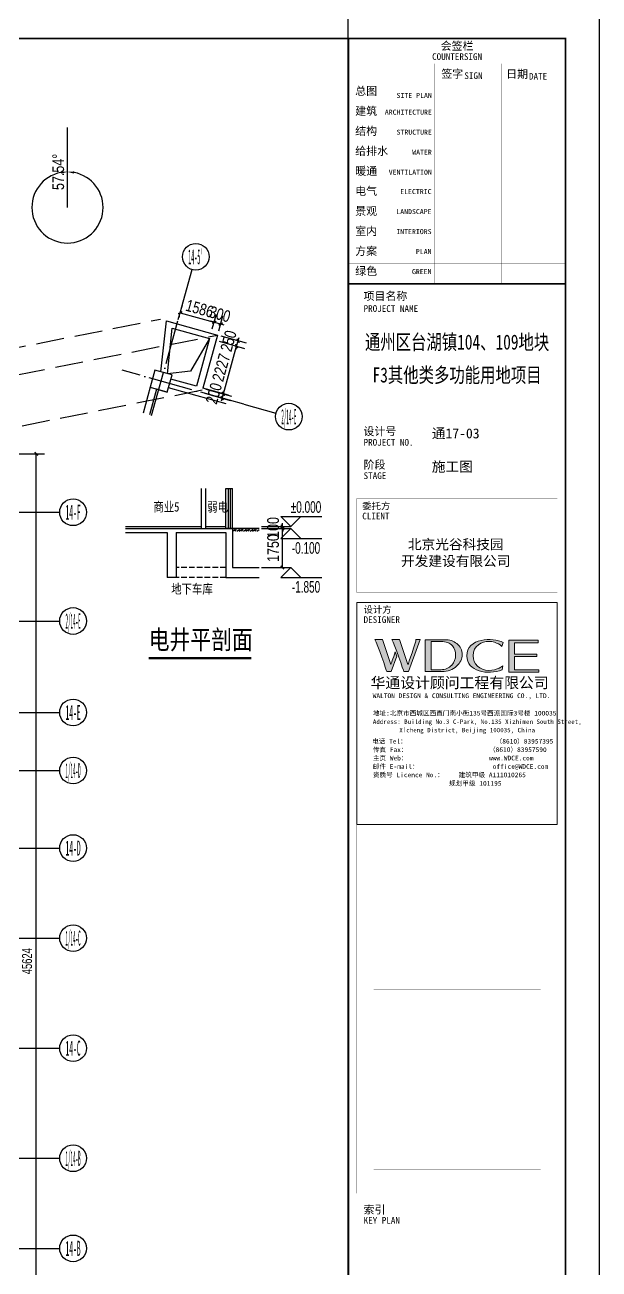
# Model space of a CAD drawing. Extents: x -233336 to 840473, y -28113 to 330904.
# Drawn here: x 814681 to 840473, y 4157 to 60108 of the extents above; entities that cross this region are included whole.
import ezdxf
from ezdxf.enums import TextEntityAlignment as Align
from ezdxf.xclip import XClip

# ---------------------------------------------------------------- set-up
doc = ezdxf.new("R2010")
doc.units = 0
doc.header["$LTSCALE"] = 1000
doc.header["$XCLIPFRAME"] = 2
for name, pattern in [('X-104 14#平面$0$$0$DASH', [0.35, 0.25, -0.1]), ('X-104 14#平面$0$104-14# 核心筒$2$DOTE', [2.42, 2, -0.2, 0.02, -0.2]), ('X-104 14#平面$0$DASH', [0.35, 0.25, -0.1])]:
    doc.linetypes.add(name, pattern=pattern)
doc.layers.get('0').update_dxf_attribs({"linetype": 'CONTINUOUS'})
doc.layers.get('Defpoints').update_dxf_attribs({"linetype": 'CONTINUOUS'})
for name, color, linetype in [('104-14# 核心筒$0$01-标注_轴线坐标', 8, 'CONTINUOUS'), ('104-14# 核心筒$0$AXIS_TEXT', 7, 'CONTINUOUS'), ('AXIS_TEXT', 7, 'CONTINUOUS'), ('X-104 14#平面$0$01-标注_尺寸', 8, 'CONTINUOUS'), ('X-104 14#平面$0$01-标注_标高', 8, 'CONTINUOUS'), ('X-104 14#平面$0$02-TEXT_标注', 9, 'CONTINUOUS'), ('X-104 14#平面$0$05-填充_天正', 8, 'CONTINUOUS'), ('X-104 14#平面$0$104-14# 核心筒$1$01-标注_轴线坐标', 8, 'CONTINUOUS'), ('X-104 14#平面$0$104-14# 核心筒$2$A_AXIS-轴线', 8, 'X-104 14#平面$0$104-14# 核心筒$2$DOTE'), ('X-104 14#平面$0$104-14# 核心筒$2$A_STR-砼柱', 8, 'CONTINUOUS'), ('X-104 14#平面$0$A-C_窗', 8, 'CONTINUOUS'), ('X-104 14#平面$0$A-I_卫-洁具', 8, 'CONTINUOUS'), ('X-104 14#平面$0$A-SUR_保温', 8, 'CONTINUOUS'), ('X-104 14#平面$0$A_STR-砌块墙', 7, 'CONTINUOUS'), ('X-104 14#平面$0$A_STR-砼墙', 7, 'CONTINUOUS'), ('X-104 14#平面$0$DIM_SYMB', 3, 'CONTINUOUS')]:
    doc.layers.add(name, color=color, linetype=linetype)
doc.styles.add('104-14# 核心筒$0$_TCH_AXIS', font='STXIHEI.TTF', dxfattribs={"width": 0.8})
doc.styles.add('104-14# 核心筒$0$_TCH_DIM_T3', font='ros.shx', dxfattribs={"width": 0.705882, "bigfont": 'jd.shx'})
doc.styles.add('COMPLEX', font='COMPLEX')
doc.styles.add('X-104 14#平面$0$104-14# 核心筒$2$_TCH_AXIS', font='STXIHEI.TTF', dxfattribs={"width": 0.75})
doc.styles.add('X-104 14#平面$0$_TCH_DIM', font='ros.shx', dxfattribs={"width": 0.8, "bigfont": 'jd.shx'})
doc.styles.add('X-104 14#平面$0$_TCH_DIM_T3', font='ros.shx', dxfattribs={"width": 0.8, "bigfont": 'jd.shx'})
doc.styles.add('X-104 14#平面$0$Standard', font='STXIHEI.TTF', dxfattribs={"width": 0.8})
doc.styles.add('图签信息$0$hwxh', font='STXIHEI.TTF')
doc.styles.add('图签信息$0$华文细黑', font='STXIHEI.TTF', dxfattribs={"height": 10})
doc.dimstyles.new('104-14# 核心筒$0$_TCH_ARCH&&150', dxfattribs={"dimtxt": 446.25, "dimasz": 150, "dimexe": 375, "dimexo": 450, "dimgap": 189.375, "dimtad": 1, "dimdec": 0, "dimzin": 0, "dimdsep": 46, "dimtxsty": '104-14# 核心筒$0$_TCH_DIM_T3', "dimblk": '104-14# 核心筒$0$_ArchTick', "dimcen": 0.09, "dimclrt": 7, "dimazin": 2, "dimtfac": 1, "dimtdec": 0, "dimtix": 1, "dimtmove": 2, "dimatfit": 3, "dimfxl": 0, "dimtolj": 1, "dimtzin": 0, "dimarcsym": 0})
doc.dimstyles.new('X-104 14#平面$0$_TCH_ARCH&&150', dxfattribs={"dimtxt": 525, "dimasz": 150, "dimexe": 375, "dimexo": 450, "dimgap": 150, "dimtad": 1, "dimdec": 0, "dimzin": 0, "dimdsep": 46, "dimtxsty": 'X-104 14#平面$0$_TCH_DIM_T3', "dimblk": 'X-104 14#平面$0$_ArchTick', "dimcen": 0.09, "dimclrt": 7, "dimazin": 2, "dimtfac": 1, "dimtdec": 0, "dimtix": 1, "dimtmove": 2, "dimatfit": 3, "dimfxl": 0, "dimtolj": 1, "dimtzin": 0, "dimarcsym": 0})
doc.dimstyles.new('X-104 14#平面$0$_TCH_ARROW&&150', dxfattribs={"dimtxt": 525, "dimasz": 300, "dimexe": 375, "dimexo": 450, "dimgap": 150, "dimtad": 1, "dimdec": 0, "dimzin": 0, "dimdsep": 46, "dimtxsty": 'X-104 14#平面$0$_TCH_DIM_T3', "dimcen": 0.09, "dimclrt": 7, "dimazin": 2, "dimtfac": 1, "dimtdec": 0, "dimtix": 1, "dimtmove": 2, "dimatfit": 3, "dimfxl": 0, "dimtolj": 1, "dimtzin": 0, "dimarcsym": 0})

# ---------------------------------------------------------------- blocks, each defined once
blk = doc.blocks.new('图框-A1+1-2')
for points, const_width in [([(0, 0), (1261, 0), (1261, 594), (0, 594)], 0.05), ([(1186, 584), (25, 584), (25, 10), (1186, 10)], 0.5)]:
    blk.add_lwpolyline(points, close=True, dxfattribs=dict(const_width=const_width))
at = {"const_width": 0.05}
blk.add_lwpolyline([(1261, 297), (1259, 297)], dxfattribs=at)
blk = doc.blocks.new('图签信息$0$logo2')
h = blk.add_hatch(color=7)
h.paths.add_polyline_path([(19.02, -7.36), (15.84, -7.36), (15.84, -3.97), (18.97, -3.97), (18.97, -4.24), (16.46, -4.24), (16.46, -5.45), (18.81, -5.45), (18.81, -5.69), (16.47, -5.69), (16.47, -7.12), (19.02, -7.12)])
edge = h.paths.add_edge_path()
edge.add_spline(control_points=[(15.26, -4.21), (15.26, -4.21), (15.13, -4.65), (15.13, -4.65), (15.13, -4.65), (14.62, -4.1), (13.73, -4.1), (13.04, -4.1), (12.07, -4.54), (12.08, -5.62), (12.08, -6.49), (12.77, -7.16), (13.73, -7.17), (14.66, -7.17), (15.23, -6.68), (15.23, -6.68), (15.23, -6.68), (15.16, -7.11), (15.16, -7.11), (13.63, -7.7), (11.42, -7.29), (11.41, -5.64), (11.4, -3.72), (14.16, -3.66), (15.26, -4.21)], knot_values=[0, 0, 0, 0, 1, 1, 1, 2, 2, 2, 3, 3, 3, 4, 4, 4, 5, 5, 5, 6, 6, 6, 7, 7, 7, 8, 8, 8, 8], degree=3, periodic=0)
edge = h.paths.add_edge_path(flags=16)
edge.add_spline(control_points=[(10.23, -5.57), (10.23, -5.16), (10.12, -4.83), (9.9, -4.58), (9.63, -4.27), (9.23, -4.12), (8.69, -4.12), (8.69, -4.12), (7.64, -4.12), (7.64, -4.12), (7.64, -4.12), (7.64, -7.1), (7.64, -7.1), (7.64, -7.1), (8.66, -7.1), (8.66, -7.1), (9.13, -7.1), (9.52, -6.93), (9.82, -6.6), (10.09, -6.31), (10.23, -5.96), (10.23, -5.57)], knot_values=[0, 0, 0, 0, 1, 1, 1, 2, 2, 2, 3, 3, 3, 4, 4, 4, 5, 5, 5, 6, 6, 6, 7, 7, 7, 7], degree=3, periodic=0)
edge = h.paths.add_edge_path()
edge.add_spline(control_points=[(10.92, -5.51), (10.92, -5.96), (10.72, -6.37), (10.34, -6.72), (9.92, -7.1), (9.41, -7.29), (8.82, -7.29), (8.82, -7.29), (7.03, -7.29), (7.03, -7.29), (7.03, -7.29), (7.03, -3.92), (7.03, -3.92), (7.03, -3.92), (9.1, -3.92), (9.1, -3.92), (9.59, -3.92), (10.01, -4.06), (10.36, -4.34), (10.73, -4.64), (10.92, -5.03), (10.92, -5.51)], knot_values=[0, 0, 0, 0, 1, 1, 1, 2, 2, 2, 3, 3, 3, 4, 4, 4, 5, 5, 5, 6, 6, 6, 7, 7, 7, 7], degree=3, periodic=0)
at = {"lineweight": 0}
blk.add_lwpolyline([(19.02, -7.36), (15.84, -7.36), (15.84, -3.97), (18.97, -3.97), (18.97, -4.24), (16.46, -4.24), (16.46, -5.45), (18.81, -5.45), (18.81, -5.69), (16.47, -5.69), (16.47, -7.12), (19.02, -7.12), (19.02, -7.36)], dxfattribs=at)
for points, knots in [([(10.92, -5.51), (10.92, -5.96), (10.72, -6.37), (10.34, -6.72), (9.92, -7.1), (9.41, -7.29), (8.82, -7.29), (8.82, -7.29), (7.03, -7.29), (7.03, -7.29), (7.03, -7.29), (7.03, -3.92), (7.03, -3.92), (7.03, -3.92), (9.1, -3.92), (9.1, -3.92), (9.59, -3.92), (10.01, -4.06), (10.36, -4.34), (10.73, -4.64), (10.92, -5.03), (10.92, -5.51)], [0, 0, 0, 0, 1, 1, 1, 2, 2, 2, 3, 3, 3, 4, 4, 4, 5, 5, 5, 6, 6, 6, 7, 7, 7, 7]), ([(15.26, -4.21), (15.26, -4.21), (15.13, -4.65), (15.13, -4.65), (15.13, -4.65), (14.62, -4.1), (13.73, -4.1), (13.04, -4.1), (12.07, -4.54), (12.08, -5.62), (12.08, -6.49), (12.77, -7.16), (13.73, -7.17), (14.66, -7.17), (15.23, -6.68), (15.23, -6.68), (15.23, -6.68), (15.16, -7.11), (15.16, -7.11), (13.63, -7.7), (11.42, -7.29), (11.41, -5.64), (11.4, -3.72), (14.16, -3.66), (15.26, -4.21)], [0, 0, 0, 0, 1, 1, 1, 2, 2, 2, 3, 3, 3, 4, 4, 4, 5, 5, 5, 6, 6, 6, 7, 7, 7, 8, 8, 8, 8]), ([(10.23, -5.57), (10.23, -5.16), (10.12, -4.83), (9.9, -4.58), (9.63, -4.27), (9.23, -4.12), (8.69, -4.12), (8.69, -4.12), (7.64, -4.12), (7.64, -4.12), (7.64, -4.12), (7.64, -7.1), (7.64, -7.1), (7.64, -7.1), (8.66, -7.1), (8.66, -7.1), (9.13, -7.1), (9.52, -6.93), (9.82, -6.6), (10.09, -6.31), (10.23, -5.96), (10.23, -5.57)], [0, 0, 0, 0, 1, 1, 1, 2, 2, 2, 3, 3, 3, 4, 4, 4, 5, 5, 5, 6, 6, 6, 7, 7, 7, 7])]:
    blk.add_open_spline(points, degree=3, knots=knots, dxfattribs=at)
blk = doc.blocks.new('图签信息$0$logo1')
h = blk.add_hatch(color=8)
edge = h.paths.add_edge_path()
edge.add_spline(control_points=[(3.86, -5.21), (3.63, -5.88), (3.39, -6.56), (3.39, -6.56), (3.39, -6.56), (2.5, -3.91), (2.5, -3.91), (2.5, -3.91), (1.8, -3.91), (1.69, -3.91), (2.02, -4.39), (2.95, -7.27), (2.95, -7.27), (2.95, -7.27), (3.44, -7.27), (3.44, -7.27), (3.44, -7.27), (4.03, -5.66), (4.03, -5.66), (4.03, -5.66), (3.86, -5.21), (3.86, -5.21)], knot_values=[0, 0, 0, 0, 1, 1, 1, 2, 2, 2, 3, 3, 3, 4, 4, 4, 5, 5, 5, 6, 6, 6, 7, 7, 7, 7], degree=3, periodic=0)
h = blk.add_hatch(color=7)
edge = h.paths.add_edge_path()
edge.add_spline(control_points=[(6.04, -3.91), (6.09, -4.1), (5.2, -6.56), (5.2, -6.56), (5.2, -6.56), (4.3, -3.91), (4.3, -3.91), (4.3, -3.91), (3.6, -3.91), (3.49, -3.91), (3.82, -4.39), (4.75, -7.27), (4.75, -7.27), (4.75, -7.27), (5.24, -7.27), (5.24, -7.27), (5.24, -7.27), (6.33, -4.3), (6.33, -4.3), (6.33, -4.3), (6.48, -3.91), (6.48, -3.91), (6.48, -3.91), (6.21, -3.91), (6.04, -3.91)], knot_values=[0, 0, 0, 0, 1, 1, 1, 2, 2, 2, 3, 3, 3, 4, 4, 4, 5, 5, 5, 6, 6, 6, 7, 7, 7, 8, 8, 8, 8], degree=3, periodic=0)
at = {"color": 8, "lineweight": 0}
blk.add_open_spline([(3.86, -5.21), (3.63, -5.88), (3.39, -6.56), (3.39, -6.56), (3.39, -6.56), (2.5, -3.91), (2.5, -3.91), (2.5, -3.91), (1.8, -3.91), (1.69, -3.91), (2.02, -4.39), (2.95, -7.27), (2.95, -7.27), (2.95, -7.27), (3.44, -7.27), (3.44, -7.27), (3.44, -7.27), (4.03, -5.66), (4.03, -5.66), (4.03, -5.66), (3.86, -5.21), (3.86, -5.21)], degree=3, knots=[0, 0, 0, 0, 1, 1, 1, 2, 2, 2, 3, 3, 3, 4, 4, 4, 5, 5, 5, 6, 6, 6, 7, 7, 7, 7], dxfattribs=at)
at = {"lineweight": 0}
blk.add_open_spline([(6.04, -3.91), (6.09, -4.1), (5.2, -6.56), (5.2, -6.56), (5.2, -6.56), (4.3, -3.91), (4.3, -3.91), (4.3, -3.91), (3.6, -3.91), (3.49, -3.91), (3.82, -4.39), (4.75, -7.27), (4.75, -7.27), (4.75, -7.27), (5.24, -7.27), (5.24, -7.27), (5.24, -7.27), (6.33, -4.3), (6.33, -4.3), (6.33, -4.3), (6.48, -3.91), (6.48, -3.91), (6.48, -3.91), (6.21, -3.91), (6.04, -3.91)], degree=3, knots=[0, 0, 0, 0, 1, 1, 1, 2, 2, 2, 3, 3, 3, 4, 4, 4, 5, 5, 5, 6, 6, 6, 7, 7, 7, 8, 8, 8, 8], dxfattribs=at)
blk.add_blockref('图签信息$0$logo2', (0, 0))
blk = doc.blocks.new('图签信息$0$时间-logo')
at = {"layer": 'Defpoints', "lineweight": 0}
blk.add_lwpolyline([(0, -23.46), (-21.17, -23.46), (-21.17, 0), (0, 0), (0, -23.46)], dxfattribs=at)
blk.add_blockref('图签信息$0$logo1', (-20.97, 0))
at = {"style": '图签信息$0$hwxh'}
for s, height, p in [('华通设计顾问工程有限公司 ', 1.15, (-19.73, -9.05)), ('WALTON DESIGN & CONSULTING ENGINEERING CO., LTD.', 0.5, (-19.5, -10.1)), ('地址:北京市西城区西直门南小街135号西派国际3号楼 100035', 0.5, (-19.48, -11.94)), ('Address: Building No.3 C-Park, No.135 Xizhimen South Street, ', 0.47, (-19.48, -12.83)), ('电话 Tel：                        （8610）83957395 ', 0.5, (-19.56, -14.91)), ('Xicheng District, Beijing 100035, China ', 0.47, (-16.69, -13.72)), ('传真 Fax：                      （8610）83957590 ', 0.5, (-19.48, -15.8)), ('主页 Web：                      www.WDCE.com ', 0.5, (-19.48, -16.69)), ('邮件 E-mail：                    office@WDCE.com ', 0.5, (-19.48, -17.58)), ('资质号 Licence No.：    建筑甲级 A111010265 ', 0.5, (-19.48, -18.47)), ('   规划甲级 101195', 0.5, (-12.6, -19.36))]:
    blk.add_text(s, height=height, dxfattribs=at).set_placement(p)
blk = doc.blocks.new('图签信息')
at = {"const_width": 0.5}
for points in [[(-65, 574), (-65, 500.5), (0, 500.5), (0, 574)], [(-65, 0), (0, 0), (0, 500.5), (-65, 500.5)]]:
    blk.add_lwpolyline(points, close=True, dxfattribs=at)
at = {"const_width": 0.05}
for points in [[(-65, 566.5), (0, 566.5)], [(-39.14, 566.5), (-39.14, 500.5)], [(-19.1, 566.5), (-19.1, 500.5)], [(-65, 560.5), (0, 560.5)], [(-65, 554.5), (0, 554.5)], [(-65, 548.5), (0, 548.5)], [(-65, 542.5), (0, 542.5)], [(-65, 536.5), (0, 536.5)], [(-65, 530.5), (0, 530.5)], [(-65, 524.5), (0, 524.5)], [(-65, 518.5), (0, 518.5)], [(-65, 512.5), (0, 512.5)], [(-65, 512.5), (0, 512.5)], [(-65, 506.5), (0, 506.5)], [(-65, 500.5), (0, 500.5)], [(-62.5, 450.87), (-2.5, 450.87)], [(-62.5, 440.87), (-2.5, 440.87)], [(-2.5, 407.85), (-2.5, 436.12), (-62.5, 436.12), (-62.5, 407.85)], [(-62.5, 407.85), (-2.5, 407.85)], [(-62.5, 404.92), (-62.5, 227.83)], [(-62.5, 404.92), (-2.5, 404.92)], [(-62.5, 227.83), (-2.5, 227.83), (-2.5, 404.92)], [(-57.5, 338.36), (-7.5, 338.36)], [(-57.5, 288.83), (-7.5, 288.83)], [(-57.5, 234.85), (-7.5, 234.85)], [(-62.5, 227.83), (-2.5, 227.83)], [(-62.5, 217.74), (-2.5, 217.74)]]:
    blk.add_lwpolyline(points, dxfattribs=at)
at = {"ltscale": 0.001, "xscale": 2.834689937531525, "yscale": 2.834689937531525, "zscale": 2.834689937531525}
blk.add_blockref('图签信息$0$时间-logo', (-2.5, 404.92), dxfattribs=at)
at = {"style": '图签信息$0$华文细黑'}
for s, height, p in [('会签栏', 2.4, (-32.5, 573)), ('COUNTERSIGN', 2, (-32.5, 569.6))]:
    blk.add_text(s, height=height, dxfattribs=at).set_placement(p, align=Align.TOP_CENTER)
for s, height, p in [('签字', 2.4, (-37.22, 564.63)), ('SIGN', 2, (-30.32, 563.88)), ('日期', 2.4, (-17.79, 564.58)), ('DATE', 2, (-10.96, 563.7)), ('总图', 2.4, (-63, 559.5)), ('建筑', 2.4, (-63, 553.5)), ('结构', 2.4, (-63, 547.5)), ('给排水', 2.4, (-63, 541.5)), ('暖通', 2.4, (-63, 535.5)), ('电气', 2.4, (-63, 529.5)), ('景观', 2.4, (-63, 523.5)), ('室内', 2.4, (-63, 517.5)), ('方案', 2.4, (-63, 511.5)), ('绿色', 2.4, (-63, 505.5)), ('项目名称', 2.4, (-60.5, 498)), ('PROJECT NAME', 2, (-60.5, 494.08)), ('设计号', 2.4, (-60.54, 457.48)), ('PROJECT NO.', 2, (-60.5, 453.97)), ('阶段', 2.4, (-60.5, 447.47)), ('STAGE', 2, (-60.5, 443.97)), ('委托方', 2, (-60.9, 434.86)), ('CLIENT', 2, (-60.9, 431.86)), ('设计方', 2, (-60.5, 403.83)), ('DESIGNER', 2, (-60.5, 400.83)), ('索引', 2.4, (-60.5, 224.14)), ('KEY PLAN', 2, (-60.5, 220.74))]:
    blk.add_text(s, height=height, dxfattribs=at).set_placement(p, align=Align.TOP_LEFT)
for s, p in [('SITE PLAN', (-40.06, 557.7)), ('ARCHITECTURE', (-40.06, 552.7)), ('STRUCTURE', (-40.06, 546.7)), ('WATER', (-40.06, 540.7)), ('VENTILATION', (-40.06, 534.7)), ('ELECTRIC', (-40.14, 528.89)), ('LANDSCAPE', (-40.14, 522.89)), ('INTERIORS', (-40.14, 516.89)), ('PLAN', (-40.14, 510.89)), ('GREEN', (-40.14, 504.89))]:
    blk.add_text(s, height=1.5, dxfattribs=at).set_placement(p, align=Align.TOP_RIGHT)
at = {"color": 4, "style": '图签信息$0$华文细黑', "width": 0.75}
for s, p in [('通州区台湖镇104、109地块', (-32.5, 480.78)), ('F3其他类多功能用地项目', (-32.5, 470.91))]:
    blk.add_text(s, height=4.5, dxfattribs=at).set_placement(p, align=Align.CENTER)
at = {"color": 4, "ltscale": 0.001, "char_height": 3, "width": 58.4895, "style": '图签信息$0$华文细黑'}
for s, insert, attachment_point in [('通17-03', (-40.06, 455.51), 4), ('施工图', (-40.06, 445.51), 4), ('北京光谷科技园\\P开发建设有限公司', (-32.9, 419.71), 5)]:
    blk.add_mtext(s, dxfattribs=dict(at, insert=insert, attachment_point=attachment_point))
blk = doc.blocks.new('图签-A1')
at = {"color": 2}
blk.add_blockref('图签信息', (0, 0), dxfattribs=at)
blk = doc.blocks.new('_AXISO')
blk.add_circle((0, 0), 0.5)
at = {"layer": 'AXIS_TEXT', "style": 'COMPLEX', "width": 1.041667}
blk.add_attdef('A', text='', height=0.56, dxfattribs=at).set_placement((-0.25, -0.28), (0.25, -0.28), align=Align.FIT)
blk = doc.blocks.new('104-14# 核心筒$0$_ArchTick')
at = {"color": 0, "linetype": 'ByBlock', "const_width": 0.4}
blk.add_lwpolyline([(-0.5, -0.5), (0.5, 0.5)], dxfattribs=at)
blk = doc.blocks.new('*D289')
at = {"layer": '104-14# 核心筒$0$01-标注_轴线坐标', "color": 0, "lineweight": -2}
for p, q in [((120710, 43424), (125585, 43424)), ((125210, -2200), (125210, 43424)), ((120710, -2200), (125585, -2200))]:
    blk.add_line(p, q, dxfattribs=at)
at = {"layer": 'Defpoints', "color": 0}
for p in [(120260, 43424), (125210, 43424), (120260, -2200)]:
    blk.add_point(p, dxfattribs=at)
at = {"layer": '104-14# 核心筒$0$01-标注_轴线坐标', "color": 0, "lineweight": -2, "xscale": 150, "yscale": 150, "zscale": 150}
for p, rotation in [((125210, 43424), 90), ((125210, -2200), 270)]:
    blk.add_blockref('104-14# 核心筒$0$_ArchTick', p, dxfattribs=dict(at, rotation=rotation))
at = {"layer": '104-14# 核心筒$0$01-标注_轴线坐标', "color": 7, "insert": (124797, 20612), "char_height": 446.2, "attachment_point": 5, "rotation": 90, "style": '104-14# 核心筒$0$_TCH_DIM_T3'}
blk.add_mtext('\\A1;45624', dxfattribs=at)
blk = doc.blocks.new('_FZHK')
blk.add_lwpolyline([(-0.5, -0.5), (0.5, -0.5), (0.5, 0.5), (-0.5, 0.5)], close=True)
blk = doc.blocks.new('X-104 14#平面$0$_ArchTick')
at = {"color": 0, "linetype": 'ByBlock', "const_width": 0.4}
blk.add_lwpolyline([(-0.5, -0.5), (0.5, 0.5)], dxfattribs=at)
blk = doc.blocks.new('*D234')
at = {"layer": 'Defpoints', "color": 0}
for p in [(134879, 40166), (134879, 40066), (136261, 40166)]:
    blk.add_point(p, dxfattribs=at)
at = {"layer": 'X-104 14#平面$0$01-标注_尺寸', "color": 0, "lineweight": -2}
for p, q in [((136261, 40166), (136261, 40316)), ((135329, 40166), (136636, 40166)), ((135329, 40066), (136636, 40066)), ((136261, 40066), (136261, 40166)), ((136261, 40066), (136261, 39916))]:
    blk.add_line(p, q, dxfattribs=at)
at = {"layer": 'X-104 14#平面$0$01-标注_尺寸', "color": 0, "lineweight": -2, "xscale": 150, "yscale": 150, "zscale": 150}
for p, rotation in [((136261, 40166), 270), ((136261, 40066), 90)]:
    blk.add_blockref('X-104 14#平面$0$_ArchTick', p, dxfattribs=dict(at, rotation=rotation))
at = {"layer": 'X-104 14#平面$0$01-标注_尺寸', "color": 7, "insert": (135849, 40116), "char_height": 525, "attachment_point": 5, "rotation": 90, "style": 'X-104 14#平面$0$_TCH_DIM_T3'}
blk.add_mtext('\\A1;100', dxfattribs=at)
blk = doc.blocks.new('*D235')
at = {"layer": 'Defpoints', "color": 0}
for p in [(134879, 40066), (136261, 40066), (134879, 38316)]:
    blk.add_point(p, dxfattribs=at)
at = {"layer": 'X-104 14#平面$0$01-标注_尺寸', "color": 0, "lineweight": -2}
for p, q in [((135329, 40066), (136636, 40066)), ((136261, 38316), (136261, 40066)), ((135329, 38316), (136636, 38316))]:
    blk.add_line(p, q, dxfattribs=at)
at = {"layer": 'X-104 14#平面$0$01-标注_尺寸', "color": 0, "lineweight": -2, "xscale": 150, "yscale": 150, "zscale": 150}
for p, rotation in [((136261, 40066), 90), ((136261, 38316), 270)]:
    blk.add_blockref('X-104 14#平面$0$_ArchTick', p, dxfattribs=dict(at, rotation=rotation))
at = {"layer": 'X-104 14#平面$0$01-标注_尺寸', "color": 7, "insert": (135849, 39191), "char_height": 525, "attachment_point": 5, "rotation": 90, "style": 'X-104 14#平面$0$_TCH_DIM_T3'}
blk.add_mtext('\\A1;1750', dxfattribs=at)
blk = doc.blocks.new('X-104 14#平面$0$$WINLIB2D$00000001')
at = {"color": 0}
for points in [[(-0.5, 0.5), (-0.5, -0.5)], [(-0.5, 0.5), (0.5, 0.5)], [(0.5, -0.5), (0.5, 0.5)], [(0.5, 0.167), (-0.5, 0.167)], [(0.5, -0.167), (-0.5, -0.167)], [(-0.5, -0.5), (0.5, -0.5)]]:
    blk.add_lwpolyline(points, dxfattribs=at)
blk = doc.blocks.new('X-104 14#平面$0$$LinePat$自然土壤')
at = {"color": 0}
for p, q in [((0, -90), (71, -19)), ((0, -300), (211, -89)), ((210, -300), (286, -224)), ((420, -300), (630, -90))]:
    blk.add_line(p, q, dxfattribs=at)
for points in [[(0, 0), (630, 0), (168, -45), (462, -45)], [(168, -45), (462, -45), (252, -132), (378, -132)], [(252, -132), (378, -132), (315, -300)]]:
    blk.add_solid(points, dxfattribs=at)
blk = doc.blocks.new('*D236')
at = {"layer": 'Defpoints', "color": 0}
for p in [(132399, 46464), (132345, 46271), (133611, 46127)]:
    blk.add_point(p, dxfattribs=at)
at = {"layer": 'X-104 14#平面$0$01-标注_尺寸', "color": 0, "lineweight": -2}
for p, q in [((132778, 46151), (133919, 45833)), ((132832, 46343), (133973, 46026)), ((133558, 45934), (133518, 45789)), ((133558, 45934), (133611, 46127)), ((133611, 46127), (133652, 46271))]:
    blk.add_line(p, q, dxfattribs=at)
at = {"layer": 'X-104 14#平面$0$01-标注_尺寸', "color": 0, "lineweight": -2, "xscale": 150, "yscale": 150, "zscale": 150}
for p, rotation in [((133558, 45934), 74.45189816621114), ((133611, 46127), 254.4518981662111)]:
    blk.add_blockref('X-104 14#平面$0$_ArchTick', p, dxfattribs=dict(at, rotation=rotation))
at = {"layer": 'X-104 14#平面$0$01-标注_尺寸', "color": 7, "insert": (133187, 46141), "char_height": 525, "attachment_point": 5, "rotation": 74.4519, "style": 'X-104 14#平面$0$_TCH_DIM_T3'}
blk.add_mtext('\\A1;200', dxfattribs=at)
blk = doc.blocks.new('*D237')
at = {"layer": 'Defpoints', "color": 0}
for p in [(132995, 48609), (134208, 48272), (132399, 46464)]:
    blk.add_point(p, dxfattribs=at)
at = {"layer": 'X-104 14#平面$0$01-标注_尺寸', "color": 0, "lineweight": -2}
for p, q in [((133429, 48488), (134569, 48171)), ((133611, 46127), (134208, 48272)), ((132832, 46343), (133973, 46026))]:
    blk.add_line(p, q, dxfattribs=at)
at = {"layer": 'X-104 14#平面$0$01-标注_尺寸', "color": 0, "lineweight": -2, "xscale": 150, "yscale": 150, "zscale": 150}
for p, rotation in [((134208, 48272), 74.45189816620903), ((133611, 46127), 254.451898166209)]:
    blk.add_blockref('X-104 14#平面$0$_ArchTick', p, dxfattribs=dict(at, rotation=rotation))
at = {"layer": 'X-104 14#平面$0$01-标注_尺寸', "color": 7, "insert": (133512, 47310), "char_height": 525, "attachment_point": 5, "rotation": 74.4519, "style": 'X-104 14#平面$0$_TCH_DIM_T3'}
blk.add_mtext('\\A1;2227', dxfattribs=at)
blk = doc.blocks.new('*D238')
at = {"layer": 'Defpoints', "color": 0}
for p in [(133062, 48850), (132995, 48609), (134275, 48512)]:
    blk.add_point(p, dxfattribs=at)
at = {"layer": 'X-104 14#平面$0$01-标注_尺寸', "color": 0, "lineweight": -2}
for p, q in [((133496, 48729), (134637, 48412)), ((133429, 48488), (134569, 48171)), ((134208, 48272), (134168, 48127)), ((134208, 48272), (134275, 48512)), ((134275, 48512), (134315, 48657))]:
    blk.add_line(p, q, dxfattribs=at)
at = {"layer": 'X-104 14#平面$0$01-标注_尺寸', "color": 0, "lineweight": -2, "xscale": 150, "yscale": 150, "zscale": 150}
for p, rotation in [((134208, 48272), 74.45189816620898), ((134275, 48512), 254.451898166209)]:
    blk.add_blockref('X-104 14#平面$0$_ArchTick', p, dxfattribs=dict(at, rotation=rotation))
at = {"layer": 'X-104 14#平面$0$01-标注_尺寸', "color": 7, "insert": (133844, 48503), "char_height": 525, "attachment_point": 5, "rotation": 74.4519, "style": 'X-104 14#平面$0$_TCH_DIM_T3'}
blk.add_mtext('\\A1;250', dxfattribs=at)
blk = doc.blocks.new('*D239')
at = {"layer": 'Defpoints', "color": 0}
for p in [(133201, 49348), (131467, 49034), (132995, 48609)]:
    blk.add_point(p, dxfattribs=at)
at = {"layer": 'X-104 14#平面$0$01-标注_尺寸', "color": 0, "lineweight": -2}
for p, q in [((131588, 49468), (131773, 50134)), ((131673, 49773), (133201, 49348)), ((133116, 49043), (133301, 49709))]:
    blk.add_line(p, q, dxfattribs=at)
at = {"layer": 'X-104 14#平面$0$01-标注_尺寸', "color": 0, "lineweight": -2, "xscale": 150, "yscale": 150, "zscale": 150}
for p, rotation in [((131673, 49773), 164.451897365089), ((133201, 49348), 344.4518973650891)]:
    blk.add_blockref('X-104 14#平面$0$_ArchTick', p, dxfattribs=dict(at, rotation=rotation))
at = {"layer": 'X-104 14#平面$0$01-标注_尺寸', "color": 7, "insert": (132547, 49957), "char_height": 525, "attachment_point": 5, "rotation": 344.4519, "style": 'X-104 14#平面$0$_TCH_DIM_T3'}
blk.add_mtext('\\A1;1586', dxfattribs=at)
blk = doc.blocks.new('*D240')
at = {"layer": 'Defpoints', "color": 0}
for p in [(133490, 49267), (132995, 48609), (133284, 48529)]:
    blk.add_point(p, dxfattribs=at)
at = {"layer": 'X-104 14#平面$0$01-标注_尺寸', "color": 0, "lineweight": -2}
for p, q in [((133201, 49348), (133056, 49388)), ((133116, 49043), (133301, 49709)), ((133201, 49348), (133490, 49267)), ((133405, 48962), (133590, 49628)), ((133490, 49267), (133634, 49227))]:
    blk.add_line(p, q, dxfattribs=at)
at = {"layer": 'X-104 14#平面$0$01-标注_尺寸', "color": 0, "lineweight": -2, "xscale": 150, "yscale": 150, "zscale": 150}
for p, rotation in [((133201, 49348), 344.4518973650891), ((133490, 49267), 164.4518973650891)]:
    blk.add_blockref('X-104 14#平面$0$_ArchTick', p, dxfattribs=dict(at, rotation=rotation))
at = {"layer": 'X-104 14#平面$0$01-标注_尺寸', "color": 7, "insert": (133456, 49705), "char_height": 525, "attachment_point": 5, "rotation": 344.4519, "style": 'X-104 14#平面$0$_TCH_DIM_T3'}
blk.add_mtext('\\A1;300', dxfattribs=at)
blk = doc.blocks.new('*D243')
at = {"layer": 'Defpoints', "color": 0}
for p in [(126610, 56106), (126610, 54506), (126610, 54506), (126610, 54506)]:
    blk.add_point(p, dxfattribs=at)
at = {"layer": 'X-104 14#平面$0$01-标注_尺寸', "color": 0, "lineweight": -2}
blk.add_line((126610, 54956), (126610, 56481), dxfattribs=at)
blk.add_line((126610, 54956), (126610, 56481), dxfattribs=at)
blk.add_arc((126610, 54506), 1600, 100.7602, 79.2398, dxfattribs=at)
at = {"layer": 'X-104 14#平面$0$01-标注_尺寸', "color": 0}
for points in [[(126307, 56128), (126316, 56028), (126610, 56106)], [(126904, 56028), (126914, 56128), (126610, 56106)]]:
    blk.add_solid(points, dxfattribs=at)
at = {"layer": 'X-104 14#平面$0$01-标注_尺寸', "color": 7, "insert": (126198, 56106), "char_height": 525, "attachment_point": 5, "rotation": 90, "style": 'X-104 14#平面$0$_TCH_DIM_T3'}
blk.add_mtext('\\A1;57.54%%d', dxfattribs=at)
blk = doc.blocks.new('104-14# 核心筒')
at = {"layer": '104-14# 核心筒$0$01-标注_轴线坐标'}
for p, q in [((120259.9, 40800), (126259.9, 40800)), ((120259.9, 35910.4), (126259.9, 35910.4)), ((120259.9, 31800), (126259.9, 31800)), ((120259.9, 29184.9), (126259.9, 29184.9)), ((120259.9, 25700), (126259.9, 25700)), ((120259.9, 21650), (126259.9, 21650)), ((120259.9, 16700), (126259.9, 16700)), ((120259.9, 11750), (126259.9, 11750)), ((120259.9, 7700), (126259.9, 7700))]:
    blk.add_line(p, q, dxfattribs=at)
ref = blk.add_blockref('_AXISO', (126859.9, 40800), dxfattribs=dict(at, xscale=1200, yscale=1200, zscale=1200))
ref.add_attrib('A', '14-F', dxfattribs={"layer": '104-14# 核心筒$0$AXIS_TEXT', "height": 678.82, "style": '104-14# 核心筒$0$_TCH_AXIS', "width": 0.485065}).set_placement((126520.5, 40460.6), (127199.3, 40460.6), align=Align.FIT)
ref = blk.add_blockref('_AXISO', (126859.9, 35910.4), dxfattribs=dict(at, xscale=1200, yscale=1200, zscale=1200))
ref.add_attrib('A', '2/14-E', dxfattribs={"layer": '104-14# 核心筒$0$AXIS_TEXT', "height": 678.82, "style": '104-14# 核心筒$0$_TCH_AXIS', "width": 0.314712}).set_placement((126520.5, 35571), (127199.3, 35571), align=Align.FIT)
ref = blk.add_blockref('_AXISO', (126859.9, 31800), dxfattribs=dict(at, xscale=1200, yscale=1200, zscale=1200))
ref.add_attrib('A', '14-E', dxfattribs={"layer": '104-14# 核心筒$0$AXIS_TEXT', "height": 678.82, "style": '104-14# 核心筒$0$_TCH_AXIS', "width": 0.472546}).set_placement((126520.5, 31460.6), (127199.3, 31460.6), align=Align.FIT)
ref = blk.add_blockref('_AXISO', (126859.9, 29184.9), dxfattribs=dict(at, xscale=1200, yscale=1200, zscale=1200))
ref.add_attrib('A', '1/14-D', dxfattribs={"layer": '104-14# 核心筒$0$AXIS_TEXT', "height": 678.82, "style": '104-14# 核心筒$0$_TCH_AXIS', "width": 0.294094}).set_placement((126520.5, 28845.5), (127199.3, 28845.5), align=Align.FIT)
ref = blk.add_blockref('_AXISO', (126859.9, 25700), dxfattribs=dict(at, xscale=1200, yscale=1200, zscale=1200))
ref.add_attrib('A', '14-D', dxfattribs={"layer": '104-14# 核心筒$0$AXIS_TEXT', "height": 678.82, "style": '104-14# 核心筒$0$_TCH_AXIS', "width": 0.427541}).set_placement((126520.5, 25360.6), (127199.3, 25360.6), align=Align.FIT)
ref = blk.add_blockref('_AXISO', (126859.9, 21650), dxfattribs=dict(at, xscale=1200, yscale=1200, zscale=1200))
ref.add_attrib('A', '1/14-C', dxfattribs={"layer": '104-14# 核心筒$0$AXIS_TEXT', "height": 678.82, "style": '104-14# 核心筒$0$_TCH_AXIS', "width": 0.287839}).set_placement((126520.5, 21310.6), (127199.3, 21310.6), align=Align.FIT)
ref = blk.add_blockref('_AXISO', (126859.9, 16700), dxfattribs=dict(at, xscale=1200, yscale=1200, zscale=1200))
ref.add_attrib('A', '14-C', dxfattribs={"layer": '104-14# 核心筒$0$AXIS_TEXT', "height": 678.82, "style": '104-14# 核心筒$0$_TCH_AXIS', "width": 0.414447}).set_placement((126520.5, 16360.6), (127199.3, 16360.6), align=Align.FIT)
ref = blk.add_blockref('_AXISO', (126859.9, 11750), dxfattribs=dict(at, xscale=1200, yscale=1200, zscale=1200))
ref.add_attrib('A', '1/14-B', dxfattribs={"layer": '104-14# 核心筒$0$AXIS_TEXT', "height": 678.82, "style": '104-14# 核心筒$0$_TCH_AXIS', "width": 0.310732}).set_placement((126520.5, 11410.6), (127199.3, 11410.6), align=Align.FIT)
ref = blk.add_blockref('_AXISO', (126859.9, 7700), dxfattribs=dict(at, xscale=1200, yscale=1200, zscale=1200))
ref.add_attrib('A', '14-B', dxfattribs={"layer": '104-14# 核心筒$0$AXIS_TEXT', "height": 678.82, "style": '104-14# 核心筒$0$_TCH_AXIS', "width": 0.46363}).set_placement((126520.5, 7360.6), (127199.3, 7360.6), align=Align.FIT)
dim = blk.add_aligned_dim(p1=(120259.9, -2200), p2=(120259.9, 43424.4), distance=-4950, text='45624', dimstyle='104-14# 核心筒$0$_TCH_ARCH&&150', dxfattribs=at)
dim.commit()
dim.dimension.update_dxf_attribs({"geometry": '*D289', "text_midpoint": (124797.4, 20612.2)})
blk = doc.blocks.new('X-104 14#平面')
at = {"linetype": 'X-104 14#平面$0$$0$DASH'}
for p, q in [((133721.6, 38316.4), (131495.1, 38316.4)), ((133721.6, 37866.4), (131495.1, 37866.4))]:
    blk.add_line(p, q, dxfattribs=at)
for points in [[(-38664.4, 63600), (150485.6, 63600), (150485.6, -25500), (-38664.4, -25500)], [(131309.3, 46974.6), (130538.6, 47189.1), (130324.1, 46418.4), (131094.9, 46203.9)]]:
    blk.add_lwpolyline(points, close=True)
for points in [[(132995.2, 48609), (132135, 47151), (131103.5, 47031.9)], [(131094.9, 46203.9), (130613.2, 46337.9)]]:
    blk.add_lwpolyline(points)
at = {"layer": 'X-104 14#平面$0$01-标注_标高'}
for p, q in [((136636.2, 40166.4), (136186.2, 40616.4)), ((136186.2, 40616.4), (138040.1, 40616.4)), ((136636.2, 40166.4), (137086.2, 40616.4)), ((136636.2, 40066.4), (136186.2, 39616.4)), ((136636.2, 40066.4), (137086.2, 39616.4)), ((136186.2, 39616.4), (138040.1, 39616.4)), ((136636.2, 38316.4), (136186.2, 37866.4)), ((136636.2, 38316.4), (137086.2, 37866.4)), ((136186.2, 37866.4), (138040.1, 37866.4))]:
    blk.add_line(p, q, dxfattribs=at)
at = {"layer": 'X-104 14#平面$0$02-TEXT_标注', "linetype": 'X-104 14#平面$0$DASH', "ltscale": 5}
for points in [[(99474, 43258.8), (130781.1, 49484.6)], [(102044.3, 42543.6), (133351.4, 48769.5)], [(132660.8, 46287.2), (101353.7, 40061.4)]]:
    blk.add_lwpolyline(points, dxfattribs=at)
at = {"layer": 'X-104 14#平面$0$104-14# 核心筒$1$01-标注_轴线坐标'}
for p, q in [((131810.3, 50267.7), (132212.4, 51712.8)), ((134530.6, 45663.2), (135975.7, 45261.1))]:
    blk.add_line(p, q, dxfattribs=at)
for centre in [(132373.2, 52290.8), (136553.8, 45100.3)]:
    blk.add_circle(centre, 600, dxfattribs=at)
at = {"layer": 'X-104 14#平面$0$104-14# 核心筒$2$A_AXIS-轴线'}
for p, q in [((130387.9, 45155.1), (131810.3, 50267.7)), ((134530.6, 45663.2), (129064.3, 47184.1))]:
    blk.add_line(p, q, dxfattribs=at)
at = {"layer": 'X-104 14#平面$0$A-I_卫-洁具'}
blk.add_lwpolyline([(126610.5, 54506.1), (126610.5, 58106.1)], dxfattribs=at)
at = {"layer": 'X-104 14#平面$0$A-SUR_保温'}
for p, q in [((129210.4, 40166.4), (131295.1, 40166.4)), ((131295.1, 40166.4), (132614.6, 40166.4)), ((132814.6, 40166.4), (133721.7, 40166.4))]:
    blk.add_line(p, q, dxfattribs=at)
at = {"layer": 'X-104 14#平面$0$A_STR-砌块墙'}
for p, q in [((132614.6, 41866.4), (132614.6, 40066.4)), ((132814.6, 41866.4), (132814.6, 40066.4)), ((133721.7, 41866.4), (134021.7, 41866.4)), ((133721.7, 40066.4), (134021.7, 40066.4))]:
    blk.add_line(p, q, dxfattribs=at)
at = {"layer": 'X-104 14#平面$0$A_STR-砼墙'}
for p, q in [((130810.5, 47113.4), (131053, 49409)), ((131053, 49409), (133351.4, 48769.5)), ((131103.5, 47031.9), (131319.4, 49075.3)), ((131319.4, 49075.3), (132995.4, 48609)), ((133351.4, 48769.5), (132687.6, 46383.6)), ((132995.4, 48609), (132398.5, 46464)), ((132398.5, 46464), (131255.7, 46782)), ((130324.1, 46418.4), (130002.5, 45262.3)), ((130613.2, 46337.9), (130291.5, 45181.9)), ((132435.8, 46038.4), (131148.5, 46396.6)), ((133736.4, 45676.6), (132435.8, 46038.4)), ((133843.7, 46061.9), (132687.6, 46383.6)), ((129210.4, 40066.4), (131295.1, 40066.4)), ((129210.4, 39886.4), (131095.1, 39886.4)), ((131095.1, 39886.4), (131095.1, 37866.4)), ((131295.1, 40066.4), (132714.6, 40066.4)), ((131495.1, 39886.4), (131495.1, 37866.4)), ((131495.1, 39886.4), (132714.6, 39886.4)), ((132714.6, 40066.4), (134021.6, 40066.4)), ((132714.6, 39886.4), (133721.6, 39886.4)), ((133721.6, 39886.4), (133721.6, 37866.4)), ((134021.6, 40066.4), (134021.6, 38316.4)), ((134021.6, 38316.4), (135221.6, 38316.4)), ((131495.1, 37866.4), (131095.1, 37866.4)), ((133721.6, 37866.4), (135221.6, 37866.4))]:
    blk.add_line(p, q, dxfattribs=at)
blk.add_lwpolyline([(135221.6, 40066.4), (134021.6, 40066.4)], dxfattribs=at)
at = {"layer": 'X-104 14#平面$0$DIM_SYMB', "const_width": 105}
blk.add_lwpolyline([(130260, 34246.9), (134869.9, 34246.9)], dxfattribs=at)
ref = blk.add_blockref('104-14# 核心筒', (0, 0))
XClip(ref).set_block_clipping_path([(-38664.3623821461, -25500), (139216.5485069363, 330900)])
at = {"xscale": 150, "yscale": 150, "zscale": 150}
for name, p in [('图框-A1+1-2', (-38664.4, -25500)), ('图签-A1', (148985.6, -24000))]:
    blk.add_blockref(name, p, dxfattribs=at)
at = {"layer": 'X-104 14#平面$0$05-填充_天正', "xscale": 0.4761904761908062, "yscale": 0.4, "zscale": 0.4, "rotation": 3.821415246080539e-12}
for p in [(134021.6, 40066.4), (134321.6, 40066.4), (134621.6, 40066.4), (134921.6, 40066.4)]:
    blk.add_blockref('X-104 14#平面$0$$LinePat$自然土壤', p, dxfattribs=at)
at = {"layer": 'X-104 14#平面$0$104-14# 核心筒$2$A_STR-砼柱', "xscale": 799.9999999999771, "yscale": 799.9999999999771, "zscale": 799.9999999999771, "rotation": 344.4518973650901}
blk.add_blockref('_FZHK', (130816.7, 46696.5), dxfattribs=at)
at = {"layer": 'X-104 14#平面$0$A-C_窗', "xscale": -1800, "yscale": 300, "zscale": 300, "rotation": 270}
blk.add_blockref('X-104 14#平面$0$$WINLIB2D$00000001', (133871.7, 40966.4), dxfattribs=at)
at = {"layer": 'X-104 14#平面$0$01-标注_标高', "color": 7, "style": 'X-104 14#平面$0$_TCH_DIM', "width": 0.64}
for s, p in [('%%P0.000', (136639.1, 40773.9)), ('-0.100', (136687.1, 38933.9)), ('-1.850', (136687.1, 37183.9))]:
    blk.add_text(s, height=525, dxfattribs=at).set_placement(p)
at = {"layer": 'X-104 14#平面$0$02-TEXT_标注', "style": 'X-104 14#平面$0$Standard', "width": 0.8}
for s, p in [('商业5', (130467.9, 40832.9)), ('弱电', (132888, 40824.9)), ('地下车库', (131267.6, 37140.3))]:
    blk.add_text(s, height=428.14, dxfattribs=at).set_placement(p)
at = {"layer": 'X-104 14#平面$0$104-14# 核心筒$1$01-标注_轴线坐标', "color": 7, "style": 'X-104 14#平面$0$104-14# 核心筒$2$_TCH_AXIS'}
for s, width, p, p2 in [("14-5'", 0.45438, (132033.8, 51951.4), (132712.6, 51951.4)), ('2/14-E', 0.335693, (136214.4, 44760.9), (136893.2, 44760.9))]:
    blk.add_text(s, height=678.82, dxfattribs=dict(at, width=width)).set_placement(p, p2, align=Align.FIT)
at = {"layer": 'X-104 14#平面$0$DIM_SYMB', "color": 7, "style": 'X-104 14#平面$0$Standard', "width": 0.8}
blk.add_text('电井平剖面', height=856.28, dxfattribs=at).set_placement((130260, 34642.5))
at = {"layer": 'X-104 14#平面$0$01-标注_尺寸'}
dim = blk.add_angular_dim_3p(base=(126610.5, 56105.9), center=(126610.5, 54506.1), p1=(126610.5, 54506.1), p2=(126610.5, 54506.1), text='57.54%%d', dimstyle='X-104 14#平面$0$_TCH_ARROW&&150', dxfattribs=at)
dim.commit()
dim.dimension.update_dxf_attribs({"geometry": '*D243', "text_midpoint": (126198, 56105.9)})
for p1, p2, distance, text, picture, middle in [((131467.1, 49034.2), (132995.2, 48609), 766.5, '1586', '*D239', (132547.2, 49957.5)), ((132995.2, 48609), (133284.4, 48528.6), 766.5, '300', '*D240', (133455.8, 49704.7)), ((132995.4, 48609), (133062.4, 48849.9), -1258.9, '250', '*D238', (133844.3, 48502.6)), ((132398.5, 46464), (132995.4, 48609), -1258.9, '2227', '*D237', (133512.4, 47309.6)), ((132344.9, 46271.3), (132398.5, 46464), -1258.9, '200', '*D236', (133187.2, 46140.8)), ((134879.5, 40066.4), (134879.5, 40166.4), -1381.7, '100', '*D234', (135848.7, 40116.4)), ((134879.5, 38316.4), (134879.5, 40066.4), -1381.7, '1750', '*D235', (135848.7, 39191.4))]:
    dim = blk.add_aligned_dim(p1=p1, p2=p2, distance=distance, text=text, dimstyle='X-104 14#平面$0$_TCH_ARCH&&150', dxfattribs=at)
    dim.commit()
    dim.dimension.update_dxf_attribs({"geometry": picture, "text_midpoint": middle})

msp = doc.modelspace()

# ---------------------------------------------------------------- block references
msp.add_blockref('X-104 14#平面', (689983.4, -2608.9))

doc.saveas('drawing.dxf')
